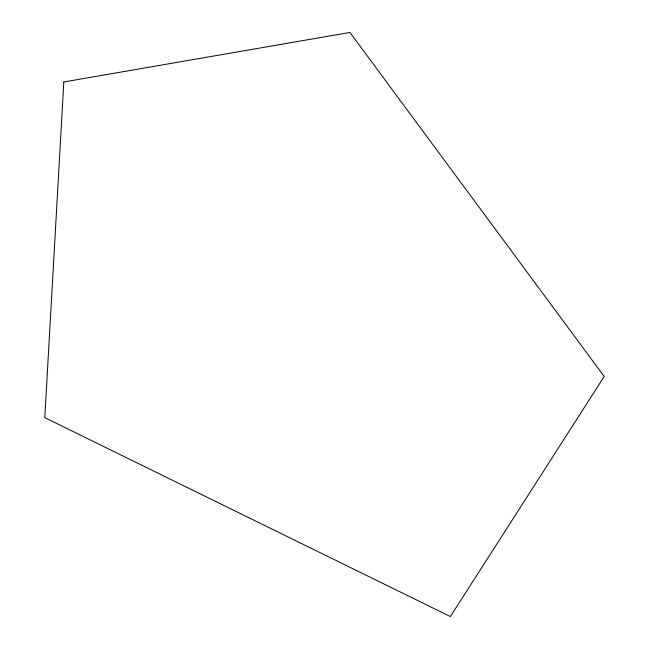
<?xml version="1.0" encoding="UTF-8"?>
<svg xmlns="http://www.w3.org/2000/svg" width="649" height="649" viewBox="0 0 649 649"><rect width="100%" height="100%" fill="white"/><g stroke="black" fill="none" stroke-linecap="round" stroke-linejoin="round"><path stroke-width="0.97" d="M63.821 81.969L44.797 417.648L450.382 616.55L604.203 376.493L349.941 32.45L63.821 81.969"/></g></svg>
